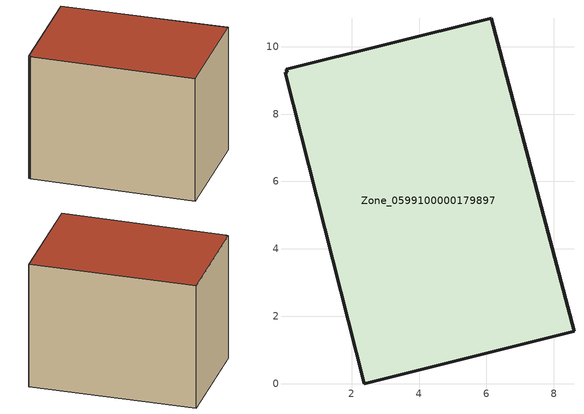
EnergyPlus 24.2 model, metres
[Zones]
Zone_0599100000179897
 floor ground (C_G): 0.06,9.33 6.14,10.84 8.6,1.55 2.38,0 0.02,9.22 0.09,9.24 z0
 wall outside (C_F): 8.6,1.55 6.14,10.84 0.06,9.33 0.09,9.24 0.02,9.22 2.38,0 8.6,1.55 z0:7.63
 roof outside (C_R): 6.14,10.84 0.06,9.33 0.09,9.24 0.02,9.22 2.38,0 8.6,1.55 z7.63
[BUILDING]
Pand.0599100000179897: North Axis=0; Terrain=City; Loads Convergence Tolerance Value=0.04; Temperature Convergence Tolerance Value=0.4; Solar Distribution=FullExterior; Maximum Number of Warmup Days=25; Minimum Number of Warmup Days=1
[Site:Location]
Rotterdam.The.Hague.AP_ZH_NLD Design_Conditions: Latitude=51.96; Longitude=4.45; Time Zone=1; Elevation=-4.5
[SITE:GROUNDTEMPERATURE:BUILDINGSURFACE]
18, 18, 18, 18, 18, 18, 18, 18, 18, 18, 18, 18
[MATERIAL] Thermal Absorptance=0.9; Solar Absorptance=0.7; Visible Absorptance=0.7
Name | Roughness | Thickness | Conductivity | Density | Specific Heat
G.TC.1965-1974 | MediumSmooth | 0.15 | 0.882353 | 540 | 1210
F.TC.1965-1974 | Rough | 0.3 | 0.697674 | 1920 | 840
R.TC.1965-1974 | MediumRough | 0.2 | 0.232558 | 1500 | 1000
[CONSTRUCTION]
C_G: G.TC.1965-1974
C_F: F.TC.1965-1974
C_R: R.TC.1965-1974
[ZONE]
Zone_0599100000179897: Type=1; Multiplier=1; Ceiling Height=Autocalculate; Volume=Autocalculate; Floor Area=autocalculate; Part of Total Floor Area=Yes
[ZONEINFILTRATION:DESIGNFLOWRATE]
Infil_Zone_0599100000179897: Zone or ZoneList or Space or SpaceList=Zone_0599100000179897; Schedule=AlwaysOn; Design Flow Rate Calculation Method=Flow/Area; Flow Rate per Floor Area=0.003; Constant Term Coefficient=1; Temperature Term Coefficient=0; Velocity Term Coefficient=0; Velocity Squared Term Coefficient=0
[HVACTEMPLATE:ZONE:IDEALLOADSAIRSYSTEM]
Zone_0599100000179897: Maximum Heating Supply Air Temperature=50; Minimum Cooling Supply Air Temperature=13; Maximum Heating Supply Air Humidity Ratio=0.0156; Minimum Cooling Supply Air Humidity Ratio=0.0077; Heating Limit=NoLimit; Cooling Limit=NoLimit; Dehumidification Control Type=ConstantSensibleHeatRatio; Cooling Sensible Heat Ratio=0.7; Dehumidification Setpoint=60; Humidification Control Type=None; Humidification Setpoint=30; Outdoor Air Method=None; Outdoor Air Flow Rate per Person=0.00944; Outdoor Air Flow Rate per Zone Floor Area=0; Outdoor Air Flow Rate per Zone=0; Demand Controlled Ventilation Type=None; Outdoor Air Economizer Type=NoEconomizer; Heat Recovery Type=None; Sensible Heat Recovery Effectiveness=0.7; Latent Heat Recovery Effectiveness=0.65
[ZONECONTROL:THERMOSTAT]
ThermostatControl_Zone_0599100000179897: Zone or ZoneList=Zone_0599100000179897; Control Type Schedule=DualSetpointControlType; Control 1=Thermostat_Zone_0599100000179897; Temperature Difference Between Cutout And Setpoint=0
[THERMOSTATSETPOINT:DUALSETPOINT]
Thermostat_Zone_0599100000179897: Heating Setpoint Temperature Schedule=HeatingSetpoint_Zone_0599100000179897; Cooling Setpoint Temperature Schedule=CoolingSetpoint_Zone_0599100000179897
[SCHEDULE:COMPACT]
HeatingSetpoint_Zone_0599100000179897: Through: 12/31, For: AllDays, Until: 24:00, 21
CoolingSetpoint_Zone_0599100000179897: Through: 12/31, For: AllDays, Until: 24:00, 24
DualSetpointControlType: Through: 12/31, For: AllDays, Until: 24:00, 4
AlwaysOn: Through: 12/31, For: AllDays, Until: 24:00, 1
